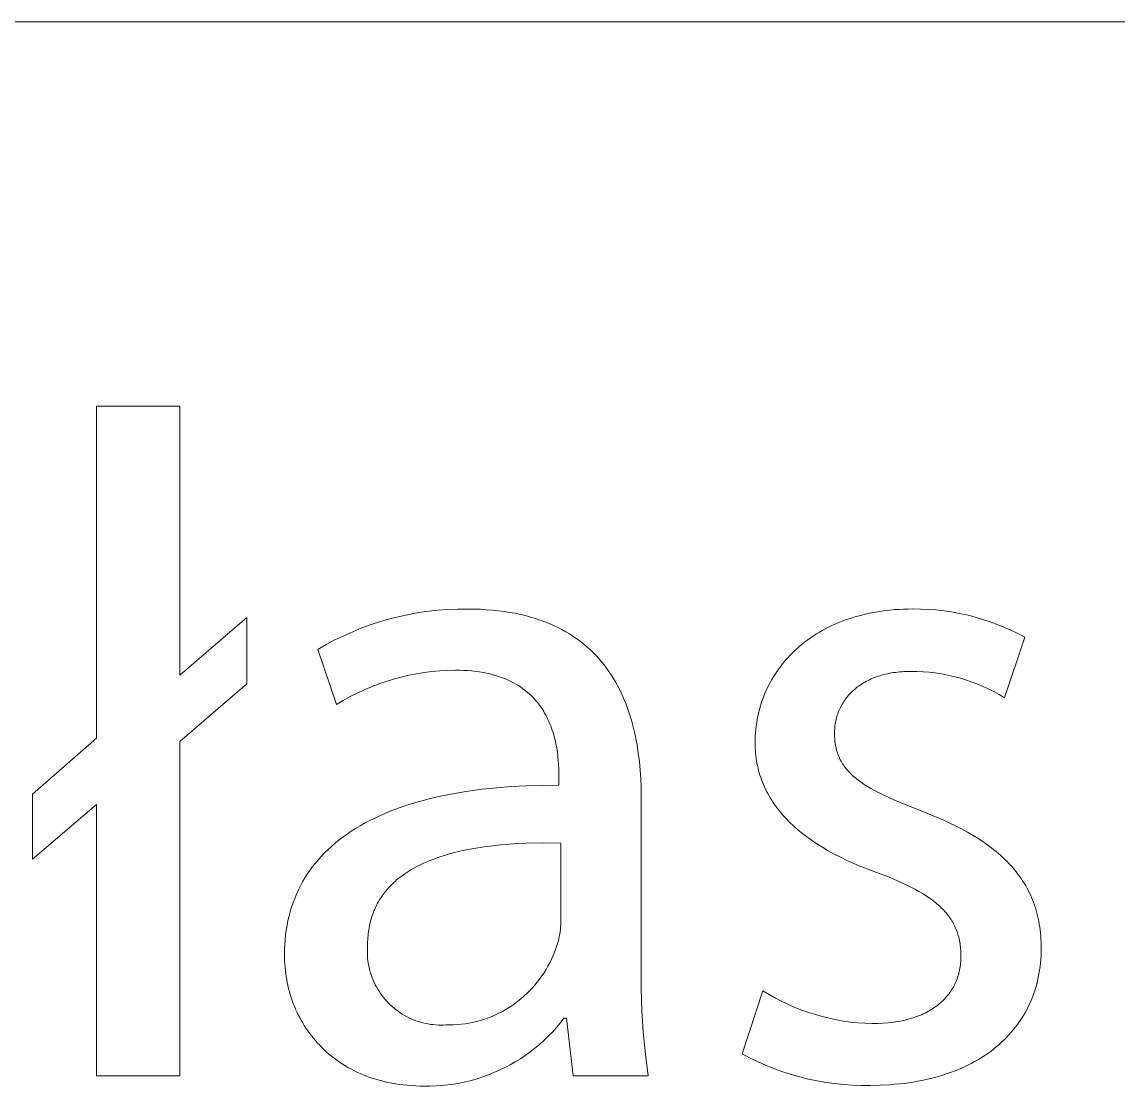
# Model space of a CAD drawing. Header units: millimetres. Extents: x 1422 to 6060, y -58 to 3182.
# Drawn here: x 5327.7 to 5381.7, y 19.3 to 71.7 of the extents above; entities that cross this region are included whole.
import ezdxf

# ---------------------------------------------------------------- set-up
doc = ezdxf.new("R2010")
doc.units = ezdxf.units.MM
doc.header["$MEASUREMENT"] = 0
doc.layers.add('Domyślny', color=7, linetype='Continuous', true_color=0x000000)

msp = doc.modelspace()

# ---------------------------------------------------------------- linework, layer by layer
at = {"layer": 'Domyślny', "color": 18, "lineweight": 15, "true_color": 0x000000}
for p, q in [((4307.174, 71.664), (6055.343, 71.664)), ((5331.415, 36.388), (5331.415, 52.742)), ((5331.415, 52.742), (5335.522, 52.742)), ((5335.522, 52.742), (5335.522, 39.492)), ((5347.279, 42.577), (5347.758, 42.646)), ((5347.758, 42.646), (5348.239, 42.698)), ((5348.239, 42.698), (5348.722, 42.733)), ((5348.722, 42.733), (5349.206, 42.752)), ((5349.206, 42.752), (5349.69, 42.754)), ((5349.69, 42.754), (5350.007, 42.75)), ((5350.007, 42.75), (5350.318, 42.74)), ((5350.318, 42.74), (5350.62, 42.723)), ((5350.62, 42.723), (5350.916, 42.7)), ((5350.916, 42.7), (5351.204, 42.67)), ((5351.204, 42.67), (5351.485, 42.634)), ((5369.876, 42.623), (5370.081, 42.654)), ((5370.081, 42.654), (5370.289, 42.681)), ((5370.289, 42.681), (5370.5, 42.705)), ((5370.5, 42.705), (5370.713, 42.724)), ((5370.713, 42.724), (5370.93, 42.739)), ((5370.93, 42.739), (5371.15, 42.75)), ((5371.15, 42.75), (5371.372, 42.756)), ((5371.372, 42.756), (5371.597, 42.758)), ((5371.597, 42.758), (5371.981, 42.755)), ((5371.981, 42.755), (5372.365, 42.738)), ((5372.365, 42.738), (5372.748, 42.708)), ((5372.748, 42.708), (5373.13, 42.665)), ((5373.13, 42.665), (5373.51, 42.61)), ((5335.522, 39.492), (5338.812, 42.334)), ((5338.812, 42.334), (5338.812, 39.075)), ((5344.935, 41.988), (5345.395, 42.138)), ((5345.395, 42.138), (5345.86, 42.272)), ((5345.86, 42.272), (5346.329, 42.39)), ((5346.329, 42.39), (5346.803, 42.492)), ((5346.803, 42.492), (5347.279, 42.577)), ((5351.485, 42.634), (5351.758, 42.592)), ((5351.758, 42.592), (5352.025, 42.543)), ((5352.025, 42.543), (5352.285, 42.489)), ((5352.285, 42.489), (5352.538, 42.429)), ((5352.538, 42.429), (5352.784, 42.362)), ((5352.784, 42.362), (5353.024, 42.291)), ((5353.024, 42.291), (5353.257, 42.214)), ((5353.257, 42.214), (5353.483, 42.131)), ((5353.483, 42.131), (5353.703, 42.043)), ((5367.825, 42.028), (5367.995, 42.1)), ((5367.995, 42.1), (5368.169, 42.169)), ((5368.169, 42.169), (5368.347, 42.234)), ((5368.347, 42.234), (5368.527, 42.295)), ((5368.527, 42.295), (5368.71, 42.353)), ((5368.71, 42.353), (5368.897, 42.407)), ((5368.897, 42.407), (5369.087, 42.458)), ((5369.087, 42.458), (5369.28, 42.505)), ((5369.28, 42.505), (5369.475, 42.548)), ((5369.475, 42.548), (5369.674, 42.587)), ((5369.674, 42.587), (5369.876, 42.623)), ((5373.51, 42.61), (5373.888, 42.542)), ((5373.888, 42.542), (5374.263, 42.461)), ((5374.263, 42.461), (5374.636, 42.367)), ((5374.636, 42.367), (5375.005, 42.261)), ((5375.005, 42.261), (5375.37, 42.142)), ((5375.37, 42.142), (5375.731, 42.011)), ((5343.59, 41.443), (5344.032, 41.64)), ((5344.032, 41.64), (5344.48, 41.822)), ((5344.48, 41.822), (5344.935, 41.988)), ((5353.703, 42.043), (5353.917, 41.95)), ((5353.917, 41.95), (5354.124, 41.851)), ((5354.124, 41.851), (5354.325, 41.748)), ((5354.325, 41.748), (5354.52, 41.64)), ((5354.52, 41.64), (5354.709, 41.527)), ((5366.869, 41.529), (5367.02, 41.62)), ((5367.02, 41.62), (5367.174, 41.708)), ((5367.174, 41.708), (5367.332, 41.793)), ((5367.332, 41.793), (5367.493, 41.875)), ((5367.493, 41.875), (5367.657, 41.953)), ((5367.657, 41.953), (5367.825, 42.028)), ((5375.731, 42.011), (5376.088, 41.868)), ((5376.088, 41.868), (5376.439, 41.713)), ((5376.439, 41.713), (5376.785, 41.547)), ((5342.727, 41.004), (5343.155, 41.231)), ((5343.155, 41.231), (5343.59, 41.443)), ((5354.709, 41.527), (5354.892, 41.41)), ((5354.892, 41.41), (5355.069, 41.288)), ((5355.069, 41.288), (5355.24, 41.161)), ((5355.24, 41.161), (5355.405, 41.031)), ((5355.405, 41.031), (5355.565, 40.896)), ((5366.035, 40.92), (5366.165, 41.028)), ((5366.165, 41.028), (5366.299, 41.134)), ((5366.299, 41.134), (5366.437, 41.237)), ((5366.437, 41.237), (5366.577, 41.337)), ((5366.577, 41.337), (5366.721, 41.434)), ((5366.721, 41.434), (5366.869, 41.529)), ((5377.126, 41.369), (5376.122, 38.388)), ((5376.785, 41.547), (5377.126, 41.369)), ((5342.308, 40.762), (5342.727, 41.004)), ((5343.235, 38.059), (5342.308, 40.762)), ((5355.565, 40.896), (5355.719, 40.757)), ((5355.719, 40.757), (5355.867, 40.614)), ((5355.867, 40.614), (5356.011, 40.467)), ((5365.549, 40.459), (5365.665, 40.578)), ((5365.665, 40.578), (5365.785, 40.695)), ((5365.785, 40.695), (5365.908, 40.809)), ((5365.908, 40.809), (5366.035, 40.92)), ((5356.011, 40.467), (5356.149, 40.316)), ((5356.149, 40.316), (5356.281, 40.162)), ((5356.281, 40.162), (5356.409, 40.004)), ((5356.409, 40.004), (5356.531, 39.843)), ((5365.023, 39.828), (5365.121, 39.959)), ((5365.121, 39.959), (5365.223, 40.088)), ((5365.223, 40.088), (5365.328, 40.214)), ((5365.328, 40.214), (5365.437, 40.338)), ((5365.437, 40.338), (5365.549, 40.459)), ((5346.417, 39.406), (5346.044, 39.306)), ((5346.792, 39.494), (5346.417, 39.406)), ((5347.17, 39.568), (5346.792, 39.494)), ((5347.551, 39.629), (5347.17, 39.568)), ((5347.933, 39.677), (5347.551, 39.629)), ((5348.317, 39.712), (5347.933, 39.677)), ((5348.702, 39.734), (5348.317, 39.712)), ((5349.087, 39.742), (5348.702, 39.734)), ((5349.299, 39.74), (5349.087, 39.742)), ((5349.506, 39.733), (5349.299, 39.74)), ((5349.706, 39.721), (5349.506, 39.733)), ((5349.901, 39.704), (5349.706, 39.721)), ((5350.089, 39.683), (5349.901, 39.704)), ((5350.273, 39.658), (5350.089, 39.683)), ((5350.451, 39.628), (5350.273, 39.658)), ((5350.623, 39.595), (5350.451, 39.628)), ((5350.79, 39.557), (5350.623, 39.595)), ((5350.952, 39.515), (5350.79, 39.557)), ((5351.109, 39.47), (5350.952, 39.515)), ((5351.261, 39.421), (5351.109, 39.47)), ((5351.408, 39.368), (5351.261, 39.421)), ((5356.531, 39.843), (5356.648, 39.678)), ((5356.648, 39.678), (5356.761, 39.511)), ((5356.761, 39.511), (5356.868, 39.34)), ((5364.669, 39.283), (5364.752, 39.422)), ((5364.752, 39.422), (5364.839, 39.56)), ((5364.839, 39.56), (5364.929, 39.695)), ((5364.929, 39.695), (5365.023, 39.828)), ((5369.809, 39.412), (5369.724, 39.38)), ((5369.895, 39.442), (5369.809, 39.412)), ((5369.983, 39.471), (5369.895, 39.442)), ((5370.073, 39.497), (5369.983, 39.471)), ((5370.165, 39.523), (5370.073, 39.497)), ((5370.258, 39.546), (5370.165, 39.523)), ((5370.353, 39.568), (5370.258, 39.546)), ((5370.449, 39.588), (5370.353, 39.568)), ((5370.547, 39.606), (5370.449, 39.588)), ((5370.647, 39.622), (5370.547, 39.606)), ((5370.748, 39.637), (5370.647, 39.622)), ((5370.852, 39.65), (5370.748, 39.637)), ((5370.956, 39.66), (5370.852, 39.65)), ((5371.063, 39.669), (5370.956, 39.66)), ((5371.171, 39.676), (5371.063, 39.669)), ((5371.28, 39.681), (5371.171, 39.676)), ((5371.392, 39.684), (5371.28, 39.681)), ((5371.504, 39.685), (5371.392, 39.684)), ((5371.808, 39.681), (5371.504, 39.685)), ((5372.111, 39.666), (5371.808, 39.681)), ((5372.414, 39.641), (5372.111, 39.666)), ((5372.715, 39.605), (5372.414, 39.641)), ((5373.015, 39.559), (5372.715, 39.605)), ((5373.314, 39.503), (5373.015, 39.559)), ((5373.61, 39.436), (5373.314, 39.503)), ((5373.904, 39.359), (5373.61, 39.436)), ((5338.812, 39.075), (5335.522, 36.234)), ((5344.951, 38.93), (5344.596, 38.78)), ((5345.311, 39.068), (5344.951, 38.93)), ((5345.676, 39.193), (5345.311, 39.068)), ((5346.044, 39.306), (5345.676, 39.193)), ((5351.549, 39.312), (5351.408, 39.368)), ((5351.686, 39.253), (5351.549, 39.312)), ((5351.819, 39.19), (5351.686, 39.253)), ((5351.946, 39.124), (5351.819, 39.19)), ((5352.069, 39.055), (5351.946, 39.124)), ((5352.188, 38.983), (5352.069, 39.055)), ((5352.302, 38.909), (5352.188, 38.983)), ((5352.412, 38.831), (5352.302, 38.909)), ((5356.868, 39.34), (5356.971, 39.166)), ((5356.971, 39.166), (5357.069, 38.989)), ((5357.069, 38.989), (5357.162, 38.81)), ((5364.444, 38.853), (5364.515, 38.998)), ((5364.515, 38.998), (5364.59, 39.142)), ((5364.59, 39.142), (5364.669, 39.283)), ((5368.842, 38.884), (5368.779, 38.833)), ((5368.905, 38.933), (5368.842, 38.884)), ((5368.971, 38.98), (5368.905, 38.933)), ((5369.039, 39.027), (5368.971, 38.98)), ((5369.108, 39.072), (5369.039, 39.027)), ((5369.179, 39.115), (5369.108, 39.072)), ((5369.252, 39.158), (5369.179, 39.115)), ((5369.326, 39.198), (5369.252, 39.158)), ((5369.402, 39.238), (5369.326, 39.198)), ((5369.48, 39.276), (5369.402, 39.238)), ((5369.56, 39.312), (5369.48, 39.276)), ((5369.641, 39.347), (5369.56, 39.312)), ((5369.724, 39.38), (5369.641, 39.347)), ((5374.194, 39.272), (5373.904, 39.359)), ((5374.482, 39.175), (5374.194, 39.272)), ((5374.766, 39.067), (5374.482, 39.175)), ((5375.046, 38.951), (5374.766, 39.067)), ((5375.322, 38.824), (5375.046, 38.951)), ((5343.903, 38.443), (5343.566, 38.257)), ((5344.247, 38.617), (5343.903, 38.443)), ((5344.596, 38.78), (5344.247, 38.617)), ((5352.517, 38.751), (5352.412, 38.831)), ((5352.618, 38.669), (5352.517, 38.751)), ((5352.715, 38.584), (5352.618, 38.669)), ((5352.809, 38.497), (5352.715, 38.584)), ((5352.898, 38.408), (5352.809, 38.497)), ((5352.983, 38.317), (5352.898, 38.408)), ((5357.162, 38.81), (5357.251, 38.628)), ((5357.251, 38.628), (5357.335, 38.444)), ((5357.335, 38.444), (5357.415, 38.257)), ((5364.198, 38.254), (5364.253, 38.407)), ((5364.253, 38.407), (5364.313, 38.557)), ((5364.313, 38.557), (5364.376, 38.706)), ((5364.376, 38.706), (5364.444, 38.853)), ((5368.3, 38.328), (5368.256, 38.266)), ((5368.346, 38.389), (5368.3, 38.328)), ((5368.394, 38.448), (5368.346, 38.389)), ((5368.443, 38.506), (5368.394, 38.448)), ((5368.495, 38.564), (5368.443, 38.506)), ((5368.548, 38.62), (5368.495, 38.564)), ((5368.603, 38.675), (5368.548, 38.62)), ((5368.66, 38.729), (5368.603, 38.675)), ((5368.719, 38.782), (5368.66, 38.729)), ((5368.779, 38.833), (5368.719, 38.782)), ((5375.594, 38.688), (5375.322, 38.824)), ((5375.86, 38.543), (5375.594, 38.688)), ((5376.122, 38.388), (5375.86, 38.543)), ((5343.566, 38.257), (5343.235, 38.059)), ((5353.065, 38.224), (5352.983, 38.317)), ((5353.143, 38.129), (5353.065, 38.224)), ((5353.217, 38.033), (5353.143, 38.129)), ((5353.288, 37.935), (5353.217, 38.033)), ((5353.356, 37.835), (5353.288, 37.935)), ((5353.42, 37.734), (5353.356, 37.835)), ((5357.415, 38.257), (5357.491, 38.067)), ((5357.491, 38.067), (5357.563, 37.876)), ((5357.563, 37.876), (5357.63, 37.683)), ((5364.015, 37.63), (5364.055, 37.788)), ((5364.055, 37.788), (5364.098, 37.945)), ((5364.098, 37.945), (5364.146, 38.101)), ((5364.146, 38.101), (5364.198, 38.254)), ((5367.997, 37.809), (5367.968, 37.74)), ((5368.029, 37.877), (5367.997, 37.809)), ((5368.062, 37.944), (5368.029, 37.877)), ((5368.097, 38.01), (5368.062, 37.944)), ((5368.134, 38.076), (5368.097, 38.01)), ((5368.173, 38.14), (5368.134, 38.076)), ((5368.213, 38.204), (5368.173, 38.14)), ((5368.256, 38.266), (5368.213, 38.204)), ((5353.48, 37.632), (5353.42, 37.734)), ((5353.538, 37.529), (5353.48, 37.632)), ((5353.592, 37.424), (5353.538, 37.529)), ((5353.644, 37.319), (5353.592, 37.424)), ((5353.692, 37.213), (5353.644, 37.319)), ((5357.63, 37.683), (5357.693, 37.487)), ((5357.693, 37.487), (5357.753, 37.29)), ((5357.753, 37.29), (5357.808, 37.091)), ((5363.921, 37.147), (5363.948, 37.309)), ((5363.948, 37.309), (5363.98, 37.47)), ((5363.98, 37.47), (5364.015, 37.63)), ((5367.83, 37.312), (5367.814, 37.238)), ((5367.848, 37.385), (5367.83, 37.312)), ((5367.868, 37.457), (5367.848, 37.385)), ((5367.89, 37.529), (5367.868, 37.457)), ((5367.914, 37.6), (5367.89, 37.529)), ((5367.94, 37.671), (5367.914, 37.6)), ((5367.968, 37.74), (5367.94, 37.671)), ((5353.738, 37.106), (5353.692, 37.213)), ((5353.781, 36.999), (5353.738, 37.106)), ((5353.821, 36.891), (5353.781, 36.999)), ((5353.858, 36.783), (5353.821, 36.891)), ((5353.893, 36.675), (5353.858, 36.783)), ((5357.808, 37.091), (5357.86, 36.89)), ((5357.86, 36.89), (5357.907, 36.688)), ((5363.864, 36.653), (5363.879, 36.819)), ((5363.879, 36.819), (5363.898, 36.983)), ((5363.898, 36.983), (5363.921, 37.147)), ((5367.753, 36.706), (5367.752, 36.628)), ((5367.756, 36.783), (5367.753, 36.706)), ((5367.761, 36.86), (5367.756, 36.783)), ((5367.767, 36.937), (5367.761, 36.86)), ((5367.776, 37.013), (5367.767, 36.937)), ((5367.787, 37.088), (5367.776, 37.013)), ((5367.799, 37.163), (5367.787, 37.088)), ((5367.814, 37.238), (5367.799, 37.163)), ((5328.264, 33.639), (5331.415, 36.388)), ((5335.522, 36.234), (5335.522, 19.772)), ((5353.925, 36.566), (5353.893, 36.675)), ((5353.956, 36.458), (5353.925, 36.566)), ((5353.983, 36.349), (5353.956, 36.458)), ((5354.009, 36.241), (5353.983, 36.349)), ((5354.032, 36.133), (5354.009, 36.241)), ((5357.907, 36.688), (5357.951, 36.485)), ((5357.951, 36.485), (5357.992, 36.28)), ((5357.992, 36.28), (5358.029, 36.074)), ((5363.845, 36.149), (5363.847, 36.318)), ((5363.847, 36.318), (5363.853, 36.486)), ((5363.853, 36.486), (5363.864, 36.653)), ((5367.752, 36.628), (5367.753, 36.541)), ((5367.753, 36.541), (5367.756, 36.455)), ((5367.756, 36.455), (5367.761, 36.371)), ((5367.761, 36.371), (5367.767, 36.289)), ((5367.767, 36.289), (5367.776, 36.208)), ((5367.776, 36.208), (5367.787, 36.128)), ((5354.073, 35.919), (5354.032, 36.133)), ((5354.106, 35.707), (5354.073, 35.919)), ((5354.133, 35.498), (5354.106, 35.707)), ((5358.029, 36.074), (5358.093, 35.658)), ((5358.093, 35.658), (5358.144, 35.24)), ((5363.846, 36.023), (5363.845, 36.149)), ((5363.85, 35.898), (5363.846, 36.023)), ((5363.857, 35.774), (5363.85, 35.898)), ((5363.867, 35.65), (5363.857, 35.774)), ((5363.88, 35.528), (5363.867, 35.65)), ((5367.787, 36.128), (5367.8, 36.05)), ((5367.8, 36.05), (5367.815, 35.973)), ((5367.815, 35.973), (5367.831, 35.897)), ((5367.831, 35.897), (5367.85, 35.822)), ((5367.85, 35.822), (5367.871, 35.749)), ((5367.871, 35.749), (5367.894, 35.677)), ((5367.894, 35.677), (5367.918, 35.606)), ((5354.153, 35.294), (5354.133, 35.498)), ((5354.167, 35.095), (5354.153, 35.294)), ((5354.177, 34.902), (5354.167, 35.095)), ((5358.144, 35.24), (5358.182, 34.819)), ((5363.895, 35.406), (5363.88, 35.528)), ((5363.914, 35.284), (5363.895, 35.406)), ((5363.935, 35.164), (5363.914, 35.284)), ((5363.959, 35.044), (5363.935, 35.164)), ((5367.918, 35.606), (5367.945, 35.536)), ((5367.945, 35.536), (5367.974, 35.467)), ((5367.974, 35.467), (5368.005, 35.4)), ((5368.005, 35.4), (5368.038, 35.333)), ((5368.038, 35.333), (5368.073, 35.267)), ((5368.073, 35.267), (5368.11, 35.203)), ((5368.11, 35.203), (5368.149, 35.139)), ((5368.149, 35.139), (5368.191, 35.076)), ((5354.182, 34.716), (5354.177, 34.902)), ((5354.184, 34.538), (5354.182, 34.716)), ((5358.182, 34.819), (5358.209, 34.396)), ((5363.986, 34.924), (5363.959, 35.044)), ((5364.015, 34.806), (5363.986, 34.924)), ((5364.048, 34.688), (5364.015, 34.806)), ((5364.083, 34.571), (5364.048, 34.688)), ((5364.122, 34.455), (5364.083, 34.571)), ((5368.191, 35.076), (5368.234, 35.014)), ((5368.234, 35.014), (5368.279, 34.953)), ((5368.279, 34.953), (5368.327, 34.893)), ((5368.327, 34.893), (5368.376, 34.833)), ((5368.376, 34.833), (5368.428, 34.774)), ((5368.428, 34.774), (5368.482, 34.716)), ((5368.482, 34.716), (5368.538, 34.659)), ((5368.538, 34.659), (5368.596, 34.603)), ((5368.596, 34.603), (5368.656, 34.547)), ((5368.656, 34.547), (5368.718, 34.491)), ((5351.111, 33.951), (5351.845, 34.009)), ((5351.845, 34.009), (5352.602, 34.048)), ((5352.602, 34.048), (5353.381, 34.07)), ((5353.381, 34.07), (5354.184, 34.075)), ((5354.184, 34.075), (5354.184, 34.538)), ((5358.209, 34.396), (5358.225, 33.973)), ((5364.163, 34.34), (5364.122, 34.455)), ((5364.207, 34.225), (5364.163, 34.34)), ((5364.254, 34.112), (5364.207, 34.225)), ((5364.303, 33.999), (5364.254, 34.112)), ((5368.718, 34.491), (5368.783, 34.437)), ((5368.783, 34.437), (5368.849, 34.382)), ((5368.849, 34.382), (5368.918, 34.329)), ((5368.918, 34.329), (5368.989, 34.276)), ((5368.989, 34.276), (5369.062, 34.223)), ((5369.062, 34.223), (5369.215, 34.119)), ((5369.215, 34.119), (5369.376, 34.016)), ((5369.376, 34.016), (5369.546, 33.915)), ((5328.264, 30.443), (5328.264, 33.639)), ((5347.795, 33.409), (5348.411, 33.551)), ((5348.411, 33.551), (5349.05, 33.677)), ((5349.05, 33.677), (5349.714, 33.786)), ((5349.714, 33.786), (5350.401, 33.877)), ((5350.401, 33.877), (5351.111, 33.951)), ((5358.225, 33.973), (5358.23, 33.55)), ((5358.23, 33.55), (5358.23, 25.149)), ((5364.356, 33.887), (5364.303, 33.999)), ((5364.411, 33.775), (5364.356, 33.887)), ((5364.47, 33.665), (5364.411, 33.775)), ((5364.531, 33.555), (5364.47, 33.665)), ((5364.595, 33.446), (5364.531, 33.555)), ((5369.546, 33.915), (5369.725, 33.814)), ((5369.725, 33.814), (5369.913, 33.715)), ((5369.913, 33.715), (5370.11, 33.615)), ((5370.11, 33.615), (5370.531, 33.418)), ((5331.415, 33.13), (5328.264, 30.443)), ((5331.415, 19.772), (5331.415, 33.13)), ((5346.094, 32.881), (5346.362, 32.979)), ((5346.362, 32.979), (5346.637, 33.073)), ((5346.637, 33.073), (5346.917, 33.164)), ((5346.917, 33.164), (5347.204, 33.249)), ((5347.204, 33.249), (5347.497, 33.331)), ((5347.497, 33.331), (5347.795, 33.409)), ((5364.662, 33.338), (5364.595, 33.446)), ((5364.732, 33.231), (5364.662, 33.338)), ((5364.805, 33.125), (5364.732, 33.231)), ((5364.881, 33.02), (5364.805, 33.125)), ((5364.96, 32.915), (5364.881, 33.02)), ((5370.531, 33.418), (5370.988, 33.22)), ((5370.988, 33.22), (5372.014, 32.813)), ((5344.846, 32.328), (5345.083, 32.447)), ((5345.083, 32.447), (5345.327, 32.561)), ((5345.327, 32.561), (5345.576, 32.672)), ((5345.576, 32.672), (5345.832, 32.779)), ((5345.832, 32.779), (5346.094, 32.881)), ((5365.041, 32.812), (5364.96, 32.915)), ((5365.126, 32.709), (5365.041, 32.812)), ((5365.214, 32.607), (5365.126, 32.709)), ((5365.304, 32.506), (5365.214, 32.607)), ((5365.397, 32.406), (5365.304, 32.506)), ((5365.494, 32.307), (5365.397, 32.406)), ((5372.014, 32.813), (5372.375, 32.673)), ((5372.375, 32.673), (5372.724, 32.53)), ((5372.724, 32.53), (5373.063, 32.383)), ((5373.063, 32.383), (5373.39, 32.234)), ((5343.961, 31.813), (5344.173, 31.948)), ((5344.173, 31.948), (5344.391, 32.078)), ((5344.391, 32.078), (5344.615, 32.205)), ((5344.615, 32.205), (5344.846, 32.328)), ((5365.593, 32.209), (5365.494, 32.307)), ((5365.695, 32.112), (5365.593, 32.209)), ((5365.801, 32.016), (5365.695, 32.112)), ((5365.909, 31.92), (5365.801, 32.016)), ((5366.02, 31.826), (5365.909, 31.92)), ((5373.39, 32.234), (5373.706, 32.081)), ((5373.706, 32.081), (5374.011, 31.924)), ((5374.011, 31.924), (5374.304, 31.764)), ((5343.178, 31.234), (5343.364, 31.384)), ((5343.364, 31.384), (5343.556, 31.531)), ((5343.556, 31.531), (5343.756, 31.674)), ((5343.756, 31.674), (5343.961, 31.813)), ((5366.134, 31.733), (5366.02, 31.826)), ((5366.371, 31.549), (5366.134, 31.733)), ((5366.62, 31.369), (5366.371, 31.549)), ((5366.881, 31.193), (5366.62, 31.369)), ((5374.304, 31.764), (5374.586, 31.6)), ((5374.586, 31.6), (5374.857, 31.432)), ((5374.857, 31.432), (5375.117, 31.259)), ((5342.658, 30.758), (5342.825, 30.92)), ((5342.825, 30.92), (5342.998, 31.079)), ((5342.998, 31.079), (5343.178, 31.234)), ((5349.305, 30.825), (5348.924, 30.73)), ((5349.695, 30.908), (5349.305, 30.825)), ((5350.092, 30.98), (5349.695, 30.908)), ((5350.497, 31.043), (5350.092, 30.98)), ((5350.907, 31.096), (5350.497, 31.043)), ((5351.322, 31.14), (5350.907, 31.096)), ((5351.741, 31.175), (5351.322, 31.14)), ((5352.163, 31.202), (5351.741, 31.175)), ((5352.586, 31.222), (5352.163, 31.202)), ((5353.434, 31.24), (5352.586, 31.222)), ((5354.276, 31.233), (5353.434, 31.24)), ((5354.276, 27.342), (5354.276, 31.233)), ((5367.154, 31.022), (5366.881, 31.193)), ((5367.439, 30.854), (5367.154, 31.022)), ((5367.737, 30.691), (5367.439, 30.854)), ((5375.117, 31.259), (5375.365, 31.082)), ((5375.365, 31.082), (5375.485, 30.992)), ((5375.485, 30.992), (5375.602, 30.901)), ((5375.602, 30.901), (5375.717, 30.809)), ((5375.717, 30.809), (5375.828, 30.715)), ((5342.057, 30.069), (5342.197, 30.247)), ((5342.197, 30.247), (5342.344, 30.421)), ((5342.344, 30.421), (5342.498, 30.592)), ((5342.498, 30.592), (5342.658, 30.758)), ((5347.512, 30.233), (5347.35, 30.156)), ((5347.677, 30.306), (5347.512, 30.233)), ((5347.846, 30.376), (5347.677, 30.306)), ((5348.019, 30.443), (5347.846, 30.376)), ((5348.194, 30.507), (5348.019, 30.443)), ((5348.372, 30.567), (5348.194, 30.507)), ((5348.554, 30.624), (5348.372, 30.567)), ((5348.738, 30.679), (5348.554, 30.624)), ((5348.924, 30.73), (5348.738, 30.679)), ((5368.046, 30.531), (5367.737, 30.691)), ((5368.367, 30.377), (5368.046, 30.531)), ((5368.701, 30.226), (5368.367, 30.377)), ((5369.047, 30.08), (5368.701, 30.226)), ((5375.828, 30.715), (5375.937, 30.62)), ((5375.937, 30.62), (5376.042, 30.524)), ((5376.042, 30.524), (5376.145, 30.426)), ((5376.145, 30.426), (5376.245, 30.328)), ((5376.245, 30.328), (5376.342, 30.227)), ((5376.342, 30.227), (5376.436, 30.126)), ((5341.676, 29.512), (5341.796, 29.702)), ((5341.796, 29.702), (5341.923, 29.887)), ((5341.923, 29.887), (5342.057, 30.069)), ((5346.597, 29.72), (5346.458, 29.621)), ((5346.739, 29.814), (5346.597, 29.72)), ((5346.886, 29.905), (5346.739, 29.814)), ((5347.037, 29.992), (5346.886, 29.905)), ((5347.191, 30.076), (5347.037, 29.992)), ((5347.35, 30.156), (5347.191, 30.076)), ((5369.405, 29.939), (5369.047, 30.08)), ((5369.775, 29.802), (5369.405, 29.939)), ((5370.321, 29.593), (5369.775, 29.802)), ((5376.436, 30.126), (5376.528, 30.023)), ((5376.528, 30.023), (5376.616, 29.919)), ((5376.616, 29.919), (5376.702, 29.814)), ((5376.702, 29.814), (5376.785, 29.707)), ((5376.785, 29.707), (5376.865, 29.598)), ((5341.455, 29.122), (5341.562, 29.319)), ((5341.562, 29.319), (5341.676, 29.512)), ((5345.951, 29.189), (5345.893, 29.131)), ((5346.01, 29.247), (5345.951, 29.189)), ((5346.071, 29.303), (5346.01, 29.247)), ((5346.133, 29.359), (5346.071, 29.303)), ((5346.195, 29.413), (5346.133, 29.359)), ((5346.259, 29.467), (5346.195, 29.413)), ((5346.325, 29.519), (5346.259, 29.467)), ((5346.458, 29.621), (5346.325, 29.519)), ((5370.824, 29.385), (5370.321, 29.593)), ((5371.06, 29.279), (5370.824, 29.385)), ((5371.286, 29.174), (5371.06, 29.279)), ((5371.502, 29.067), (5371.286, 29.174)), ((5376.865, 29.598), (5376.942, 29.488)), ((5376.942, 29.488), (5377.016, 29.377)), ((5377.016, 29.377), (5377.087, 29.264)), ((5377.087, 29.264), (5377.156, 29.15)), ((5377.156, 29.15), (5377.221, 29.034)), ((5341.174, 28.508), (5341.261, 28.716)), ((5341.261, 28.716), (5341.355, 28.921)), ((5341.355, 28.921), (5341.455, 29.122)), ((5345.476, 28.625), (5345.429, 28.557)), ((5345.523, 28.692), (5345.476, 28.625)), ((5345.572, 28.758), (5345.523, 28.692)), ((5345.622, 28.823), (5345.572, 28.758)), ((5345.674, 28.886), (5345.622, 28.823)), ((5345.727, 28.949), (5345.674, 28.886)), ((5345.781, 29.011), (5345.727, 28.949)), ((5345.836, 29.071), (5345.781, 29.011)), ((5345.893, 29.131), (5345.836, 29.071)), ((5371.708, 28.96), (5371.502, 29.067)), ((5371.904, 28.851), (5371.708, 28.96)), ((5372.09, 28.741), (5371.904, 28.851)), ((5372.267, 28.63), (5372.09, 28.741)), ((5372.434, 28.517), (5372.267, 28.63)), ((5377.221, 29.034), (5377.284, 28.917)), ((5377.284, 28.917), (5377.344, 28.797)), ((5377.344, 28.797), (5377.401, 28.677)), ((5377.401, 28.677), (5377.455, 28.554)), ((5340.955, 27.861), (5341.021, 28.08)), ((5341.021, 28.08), (5341.094, 28.296)), ((5341.094, 28.296), (5341.174, 28.508)), ((5345.182, 28.126), (5345.146, 28.051)), ((5345.22, 28.201), (5345.182, 28.126)), ((5345.259, 28.275), (5345.22, 28.201)), ((5345.299, 28.347), (5345.259, 28.275)), ((5345.341, 28.418), (5345.299, 28.347)), ((5345.385, 28.488), (5345.341, 28.418)), ((5345.429, 28.557), (5345.385, 28.488)), ((5372.514, 28.46), (5372.434, 28.517)), ((5372.592, 28.402), (5372.514, 28.46)), ((5372.667, 28.344), (5372.592, 28.402)), ((5372.74, 28.285), (5372.667, 28.344)), ((5372.811, 28.226), (5372.74, 28.285)), ((5372.88, 28.166), (5372.811, 28.226)), ((5372.946, 28.106), (5372.88, 28.166)), ((5373.01, 28.045), (5372.946, 28.106)), ((5377.455, 28.554), (5377.506, 28.43)), ((5377.506, 28.43), (5377.554, 28.305)), ((5377.554, 28.305), (5377.599, 28.177)), ((5377.599, 28.177), (5377.642, 28.048)), ((5340.843, 27.41), (5340.896, 27.637)), ((5340.896, 27.637), (5340.955, 27.861)), ((5344.962, 27.572), (5344.937, 27.488)), ((5344.989, 27.655), (5344.962, 27.572)), ((5345.017, 27.736), (5344.989, 27.655)), ((5345.047, 27.817), (5345.017, 27.736)), ((5345.079, 27.896), (5345.047, 27.817)), ((5345.112, 27.974), (5345.079, 27.896)), ((5345.146, 28.051), (5345.112, 27.974)), ((5373.072, 27.984), (5373.01, 28.045)), ((5373.132, 27.922), (5373.072, 27.984)), ((5373.189, 27.859), (5373.132, 27.922)), ((5373.244, 27.795), (5373.189, 27.859)), ((5373.298, 27.731), (5373.244, 27.795)), ((5373.349, 27.666), (5373.298, 27.731)), ((5373.398, 27.601), (5373.349, 27.666)), ((5373.444, 27.534), (5373.398, 27.601)), ((5373.489, 27.467), (5373.444, 27.534)), ((5377.642, 28.048), (5377.681, 27.918)), ((5377.681, 27.918), (5377.718, 27.785)), ((5377.718, 27.785), (5377.751, 27.651)), ((5377.751, 27.651), (5377.782, 27.514)), ((5340.759, 26.946), (5340.798, 27.18)), ((5340.798, 27.18), (5340.843, 27.41)), ((5344.836, 27.05), (5344.821, 26.959)), ((5344.853, 27.14), (5344.836, 27.05)), ((5344.872, 27.229), (5344.853, 27.14)), ((5344.892, 27.316), (5344.872, 27.229)), ((5344.914, 27.403), (5344.892, 27.316)), ((5344.937, 27.488), (5344.914, 27.403)), ((5354.254, 26.981), (5354.265, 27.101)), ((5354.265, 27.101), (5354.273, 27.221)), ((5354.273, 27.221), (5354.276, 27.342)), ((5373.532, 27.399), (5373.489, 27.467)), ((5373.572, 27.331), (5373.532, 27.399)), ((5373.611, 27.261), (5373.572, 27.331)), ((5373.647, 27.191), (5373.611, 27.261)), ((5373.682, 27.12), (5373.647, 27.191)), ((5373.714, 27.047), (5373.682, 27.12)), ((5373.745, 26.974), (5373.714, 27.047)), ((5377.782, 27.514), (5377.81, 27.377)), ((5377.81, 27.377), (5377.835, 27.237)), ((5377.835, 27.237), (5377.857, 27.095)), ((5377.857, 27.095), (5377.876, 26.951)), ((5340.685, 26.221), (5340.703, 26.466)), ((5340.703, 26.466), (5340.727, 26.708)), ((5340.727, 26.708), (5340.759, 26.946)), ((5344.772, 26.484), (5344.767, 26.385)), ((5344.778, 26.581), (5344.772, 26.484)), ((5344.786, 26.678), (5344.778, 26.581)), ((5344.796, 26.773), (5344.786, 26.678)), ((5344.808, 26.866), (5344.796, 26.773)), ((5344.821, 26.959), (5344.808, 26.866)), ((5354.142, 26.388), (5354.172, 26.505)), ((5354.172, 26.505), (5354.198, 26.623)), ((5354.198, 26.623), (5354.221, 26.742)), ((5354.221, 26.742), (5354.239, 26.861)), ((5354.239, 26.861), (5354.254, 26.981)), ((5373.773, 26.9), (5373.745, 26.974)), ((5373.8, 26.825), (5373.773, 26.9)), ((5373.824, 26.749), (5373.8, 26.825)), ((5373.847, 26.672), (5373.824, 26.749)), ((5373.868, 26.594), (5373.847, 26.672)), ((5373.887, 26.515), (5373.868, 26.594)), ((5373.904, 26.435), (5373.887, 26.515)), ((5377.876, 26.951), (5377.892, 26.806)), ((5377.892, 26.806), (5377.905, 26.659)), ((5377.905, 26.659), (5377.915, 26.509)), ((5377.915, 26.509), (5377.923, 26.358)), ((5340.671, 25.72), (5340.675, 25.973)), ((5340.675, 25.973), (5340.685, 26.221)), ((5344.755, 26.059), (5344.752, 25.935)), ((5344.752, 25.935), (5344.752, 25.811)), ((5344.763, 26.183), (5344.755, 26.059)), ((5344.764, 26.285), (5344.763, 26.183)), ((5344.767, 26.385), (5344.764, 26.285)), ((5353.964, 25.865), (5354.029, 26.045)), ((5354.029, 26.045), (5354.07, 26.158)), ((5354.07, 26.158), (5354.108, 26.273)), ((5354.108, 26.273), (5354.142, 26.388)), ((5373.919, 26.354), (5373.904, 26.435)), ((5373.932, 26.272), (5373.919, 26.354)), ((5373.944, 26.188), (5373.932, 26.272)), ((5373.953, 26.104), (5373.944, 26.188)), ((5373.961, 26.018), (5373.953, 26.104)), ((5373.967, 25.931), (5373.961, 26.018)), ((5373.972, 25.843), (5373.967, 25.931)), ((5377.923, 26.358), (5377.927, 26.204)), ((5377.929, 26.049), (5377.926, 25.865)), ((5377.927, 26.204), (5377.929, 26.049)), ((5340.673, 25.568), (5340.671, 25.72)), ((5340.678, 25.415), (5340.673, 25.568)), ((5340.686, 25.263), (5340.678, 25.415)), ((5344.752, 25.811), (5344.757, 25.686)), ((5344.757, 25.686), (5344.766, 25.562)), ((5344.766, 25.562), (5344.78, 25.439)), ((5344.78, 25.439), (5344.797, 25.316)), ((5353.733, 25.341), (5353.816, 25.513)), ((5353.816, 25.513), (5353.893, 25.688)), ((5353.893, 25.688), (5353.964, 25.865)), ((5373.959, 25.32), (5373.966, 25.405)), ((5373.966, 25.405), (5373.971, 25.491)), ((5373.971, 25.491), (5373.974, 25.576)), ((5373.974, 25.754), (5373.972, 25.843)), ((5373.975, 25.663), (5373.974, 25.754)), ((5373.974, 25.576), (5373.975, 25.663)), ((5377.908, 25.501), (5377.893, 25.322)), ((5377.92, 25.682), (5377.908, 25.501)), ((5377.926, 25.865), (5377.92, 25.682)), ((5340.698, 25.111), (5340.686, 25.263)), ((5340.714, 24.959), (5340.698, 25.111)), ((5340.732, 24.808), (5340.714, 24.959)), ((5344.797, 25.316), (5344.819, 25.193)), ((5344.819, 25.193), (5344.845, 25.072)), ((5344.845, 25.072), (5344.875, 24.951)), ((5344.875, 24.951), (5344.909, 24.831)), ((5344.909, 24.831), (5344.948, 24.713)), ((5353.344, 24.685), (5353.45, 24.844)), ((5353.45, 24.844), (5353.55, 25.006)), ((5353.55, 25.006), (5353.644, 25.172)), ((5353.644, 25.172), (5353.733, 25.341)), ((5358.23, 25.149), (5358.231, 24.071)), ((5373.851, 24.747), (5373.873, 24.827)), ((5373.873, 24.827), (5373.892, 24.907)), ((5373.892, 24.907), (5373.91, 24.988)), ((5373.91, 24.988), (5373.925, 25.07)), ((5373.925, 25.07), (5373.938, 25.153)), ((5373.938, 25.153), (5373.95, 25.236)), ((5373.95, 25.236), (5373.959, 25.32)), ((5377.848, 24.969), (5377.819, 24.796)), ((5377.872, 25.145), (5377.848, 24.969)), ((5377.893, 25.322), (5377.872, 25.145)), ((5340.755, 24.657), (5340.732, 24.808)), ((5340.78, 24.507), (5340.755, 24.657)), ((5340.809, 24.358), (5340.78, 24.507)), ((5340.841, 24.209), (5340.809, 24.358)), ((5344.948, 24.713), (5344.99, 24.596)), ((5344.99, 24.596), (5345.037, 24.481)), ((5345.037, 24.481), (5345.087, 24.367)), ((5345.087, 24.367), (5345.141, 24.255)), ((5352.995, 24.231), (5353.117, 24.378)), ((5353.117, 24.378), (5353.233, 24.529)), ((5353.233, 24.529), (5353.344, 24.685)), ((5373.641, 24.215), (5373.677, 24.288)), ((5373.677, 24.288), (5373.712, 24.362)), ((5373.712, 24.362), (5373.744, 24.438)), ((5373.744, 24.438), (5373.774, 24.514)), ((5373.774, 24.514), (5373.802, 24.591)), ((5373.802, 24.591), (5373.827, 24.669)), ((5373.827, 24.669), (5373.851, 24.747)), ((5377.706, 24.287), (5377.659, 24.122)), ((5377.748, 24.455), (5377.706, 24.287)), ((5377.786, 24.624), (5377.748, 24.455)), ((5377.819, 24.796), (5377.786, 24.624)), ((5340.877, 24.061), (5340.841, 24.209)), ((5340.916, 23.915), (5340.877, 24.061)), ((5340.959, 23.769), (5340.916, 23.915)), ((5341.005, 23.624), (5340.959, 23.769)), ((5345.141, 24.255), (5345.199, 24.145)), ((5345.199, 24.145), (5345.261, 24.037)), ((5345.261, 24.037), (5345.326, 23.931)), ((5345.326, 23.931), (5345.395, 23.828)), ((5345.395, 23.828), (5345.468, 23.727)), ((5352.461, 23.685), (5352.602, 23.815)), ((5352.602, 23.815), (5352.737, 23.949)), ((5352.737, 23.949), (5352.869, 24.088)), ((5352.869, 24.088), (5352.995, 24.231)), ((5358.231, 24.071), (5358.267, 22.993)), ((5363.212, 20.845), (5364.231, 23.949)), ((5364.231, 23.949), (5364.535, 23.766)), ((5364.535, 23.766), (5364.844, 23.593)), ((5373.327, 23.733), (5373.378, 23.798)), ((5373.378, 23.798), (5373.427, 23.865)), ((5373.427, 23.865), (5373.474, 23.933)), ((5373.474, 23.933), (5373.519, 24.002)), ((5373.519, 24.002), (5373.562, 24.072)), ((5373.562, 24.072), (5373.603, 24.143)), ((5373.603, 24.143), (5373.641, 24.215)), ((5377.553, 23.797), (5377.494, 23.638)), ((5377.608, 23.958), (5377.553, 23.797)), ((5377.659, 24.122), (5377.608, 23.958)), ((5341.054, 23.48), (5341.005, 23.624)), ((5341.106, 23.337), (5341.054, 23.48)), ((5341.162, 23.195), (5341.106, 23.337)), ((5345.468, 23.727), (5345.544, 23.628)), ((5345.544, 23.628), (5345.623, 23.533)), ((5345.623, 23.533), (5345.706, 23.44)), ((5345.706, 23.44), (5345.791, 23.349)), ((5345.791, 23.349), (5345.88, 23.262)), ((5345.88, 23.262), (5345.972, 23.178)), ((5351.697, 23.115), (5351.858, 23.218)), ((5351.858, 23.218), (5352.014, 23.327)), ((5352.014, 23.327), (5352.167, 23.441)), ((5352.167, 23.441), (5352.316, 23.561)), ((5352.316, 23.561), (5352.461, 23.685)), ((5364.844, 23.593), (5365.16, 23.43)), ((5365.16, 23.43), (5365.48, 23.278)), ((5365.48, 23.278), (5365.806, 23.137)), ((5372.768, 23.199), (5372.839, 23.253)), ((5372.839, 23.253), (5372.908, 23.308)), ((5372.908, 23.308), (5372.974, 23.365)), ((5372.974, 23.365), (5373.038, 23.423)), ((5373.038, 23.423), (5373.1, 23.482)), ((5373.1, 23.482), (5373.16, 23.543)), ((5373.16, 23.543), (5373.218, 23.605)), ((5373.218, 23.605), (5373.274, 23.668)), ((5373.274, 23.668), (5373.327, 23.733)), ((5377.363, 23.327), (5377.291, 23.175)), ((5377.431, 23.481), (5377.363, 23.327)), ((5377.494, 23.638), (5377.431, 23.481)), ((5341.222, 23.055), (5341.162, 23.195)), ((5341.284, 22.917), (5341.222, 23.055)), ((5341.35, 22.779), (5341.284, 22.917)), ((5341.42, 22.643), (5341.35, 22.779)), ((5345.972, 23.178), (5346.066, 23.097)), ((5346.066, 23.097), (5346.164, 23.02)), ((5346.164, 23.02), (5346.264, 22.946)), ((5346.264, 22.946), (5346.366, 22.875)), ((5346.366, 22.875), (5346.471, 22.808)), ((5346.471, 22.808), (5346.577, 22.745)), ((5346.577, 22.745), (5346.687, 22.685)), ((5346.687, 22.685), (5346.798, 22.629)), ((5350.669, 22.614), (5350.847, 22.682)), ((5350.847, 22.682), (5351.023, 22.757)), ((5351.023, 22.757), (5351.196, 22.838)), ((5351.196, 22.838), (5351.366, 22.924)), ((5351.366, 22.924), (5351.533, 23.017)), ((5351.533, 23.017), (5351.697, 23.115)), ((5358.267, 22.993), (5358.339, 21.917)), ((5365.806, 23.137), (5366.136, 23.008)), ((5366.136, 23.008), (5366.471, 22.889)), ((5366.471, 22.889), (5366.809, 22.782)), ((5366.809, 22.782), (5367.151, 22.686)), ((5367.151, 22.686), (5367.495, 22.601)), ((5371.747, 22.667), (5371.844, 22.702)), ((5371.844, 22.702), (5371.939, 22.74)), ((5371.939, 22.74), (5372.032, 22.779)), ((5372.032, 22.779), (5372.123, 22.819)), ((5372.123, 22.819), (5372.211, 22.861)), ((5372.211, 22.861), (5372.298, 22.905)), ((5372.298, 22.905), (5372.382, 22.95)), ((5372.382, 22.95), (5372.463, 22.997)), ((5372.463, 22.997), (5372.543, 23.045)), ((5372.543, 23.045), (5372.62, 23.095)), ((5372.62, 23.095), (5372.695, 23.146)), ((5372.695, 23.146), (5372.768, 23.199)), ((5377.05, 22.732), (5376.961, 22.589)), ((5377.134, 22.877), (5377.05, 22.732)), ((5377.215, 23.025), (5377.134, 22.877)), ((5377.291, 23.175), (5377.215, 23.025)), ((5341.493, 22.509), (5341.42, 22.643)), ((5341.569, 22.377), (5341.493, 22.509)), ((5341.648, 22.246), (5341.569, 22.377)), ((5341.731, 22.117), (5341.648, 22.246)), ((5346.798, 22.629), (5346.911, 22.577)), ((5346.911, 22.577), (5347.025, 22.528)), ((5347.025, 22.528), (5347.141, 22.484)), ((5347.141, 22.484), (5347.259, 22.444)), ((5347.259, 22.444), (5347.378, 22.408)), ((5347.378, 22.408), (5347.498, 22.376)), ((5347.498, 22.376), (5347.619, 22.348)), ((5347.619, 22.348), (5347.741, 22.324)), ((5347.741, 22.324), (5347.864, 22.304)), ((5347.864, 22.304), (5347.988, 22.289)), ((5347.988, 22.289), (5348.112, 22.278)), ((5348.112, 22.278), (5348.236, 22.271)), ((5348.236, 22.271), (5348.36, 22.269)), ((5348.36, 22.269), (5348.485, 22.27)), ((5348.485, 22.27), (5348.609, 22.276)), ((5348.609, 22.276), (5348.8, 22.275)), ((5348.8, 22.275), (5348.991, 22.28)), ((5348.991, 22.28), (5349.181, 22.291)), ((5349.181, 22.291), (5349.371, 22.309)), ((5349.371, 22.309), (5349.561, 22.333)), ((5349.561, 22.333), (5349.749, 22.364)), ((5349.749, 22.364), (5349.936, 22.401)), ((5349.936, 22.401), (5350.122, 22.445)), ((5350.122, 22.445), (5350.306, 22.495)), ((5350.306, 22.495), (5350.489, 22.551)), ((5350.489, 22.551), (5350.669, 22.614)), ((5354.059, 22.145), (5353.861, 21.927)), ((5354.249, 22.37), (5354.059, 22.145)), ((5354.431, 22.601), (5354.249, 22.37)), ((5354.554, 22.601), (5354.431, 22.601)), ((5354.879, 19.775), (5354.554, 22.601)), ((5367.495, 22.601), (5367.843, 22.529)), ((5367.843, 22.529), (5368.192, 22.468)), ((5368.192, 22.468), (5368.544, 22.419)), ((5368.544, 22.419), (5368.896, 22.382)), ((5368.896, 22.382), (5369.25, 22.356)), ((5369.25, 22.356), (5369.605, 22.343)), ((5369.605, 22.343), (5369.88, 22.347)), ((5369.88, 22.347), (5370.145, 22.36)), ((5370.145, 22.36), (5370.401, 22.381)), ((5370.401, 22.381), (5370.526, 22.394)), ((5370.526, 22.394), (5370.648, 22.41)), ((5370.648, 22.41), (5370.769, 22.427)), ((5370.769, 22.427), (5370.886, 22.446)), ((5370.886, 22.446), (5371.002, 22.467)), ((5371.002, 22.467), (5371.115, 22.49)), ((5371.115, 22.49), (5371.226, 22.515)), ((5371.226, 22.515), (5371.335, 22.542)), ((5371.335, 22.542), (5371.441, 22.571)), ((5371.441, 22.571), (5371.545, 22.601)), ((5371.545, 22.601), (5371.647, 22.633)), ((5371.647, 22.633), (5371.747, 22.667)), ((5376.67, 22.177), (5376.565, 22.044)), ((5376.771, 22.312), (5376.67, 22.177)), ((5376.868, 22.449), (5376.771, 22.312)), ((5376.961, 22.589), (5376.868, 22.449)), ((5341.817, 21.99), (5341.731, 22.117)), ((5341.907, 21.865), (5341.817, 21.99)), ((5342, 21.741), (5341.907, 21.865)), ((5342.096, 21.62), (5342, 21.741)), ((5342.195, 21.502), (5342.096, 21.62)), ((5353.656, 21.716), (5353.444, 21.512)), ((5353.861, 21.927), (5353.656, 21.716)), ((5358.339, 21.917), (5358.444, 20.844)), ((5376.226, 21.662), (5376.105, 21.541)), ((5376.343, 21.787), (5376.226, 21.662)), ((5376.456, 21.914), (5376.343, 21.787)), ((5376.565, 22.044), (5376.456, 21.914)), ((5342.298, 21.385), (5342.195, 21.502)), ((5342.405, 21.271), (5342.298, 21.385)), ((5342.514, 21.159), (5342.405, 21.271)), ((5342.627, 21.049), (5342.514, 21.159)), ((5342.743, 20.942), (5342.627, 21.049)), ((5352.999, 21.128), (5352.767, 20.947)), ((5353.225, 21.316), (5352.999, 21.128)), ((5353.444, 21.512), (5353.225, 21.316)), ((5375.582, 21.082), (5375.441, 20.975)), ((5375.718, 21.192), (5375.582, 21.082)), ((5375.851, 21.306), (5375.718, 21.192)), ((5375.98, 21.422), (5375.851, 21.306)), ((5376.105, 21.541), (5375.98, 21.422)), ((5342.863, 20.838), (5342.743, 20.942)), ((5342.985, 20.737), (5342.863, 20.838)), ((5343.111, 20.638), (5342.985, 20.737)), ((5343.241, 20.542), (5343.111, 20.638)), ((5343.374, 20.448), (5343.241, 20.542)), ((5352.284, 20.611), (5352.034, 20.456)), ((5352.528, 20.775), (5352.284, 20.611)), ((5352.767, 20.947), (5352.528, 20.775)), ((5358.444, 20.844), (5358.585, 19.775)), ((5363.599, 20.641), (5363.212, 20.845)), ((5363.993, 20.452), (5363.599, 20.641)), ((5374.84, 20.575), (5374.68, 20.483)), ((5374.996, 20.67), (5374.84, 20.575)), ((5375.148, 20.769), (5374.996, 20.67)), ((5375.296, 20.87), (5375.148, 20.769)), ((5375.441, 20.975), (5375.296, 20.87)), ((5343.51, 20.358), (5343.374, 20.448)), ((5343.649, 20.271), (5343.51, 20.358)), ((5343.792, 20.187), (5343.649, 20.271)), ((5343.937, 20.106), (5343.792, 20.187)), ((5344.087, 20.028), (5343.937, 20.106)), ((5344.239, 19.954), (5344.087, 20.028)), ((5351.254, 20.044), (5350.985, 19.925)), ((5351.519, 20.172), (5351.254, 20.044)), ((5351.779, 20.31), (5351.519, 20.172)), ((5352.034, 20.456), (5351.779, 20.31)), ((5364.393, 20.276), (5363.993, 20.452)), ((5364.799, 20.114), (5364.393, 20.276)), ((5365.211, 19.966), (5364.799, 20.114)), ((5373.643, 19.997), (5373.457, 19.927)), ((5373.825, 20.07), (5373.643, 19.997)), ((5374.004, 20.146), (5373.825, 20.07)), ((5374.178, 20.225), (5374.004, 20.146)), ((5374.349, 20.308), (5374.178, 20.225)), ((5374.517, 20.393), (5374.349, 20.308)), ((5374.68, 20.483), (5374.517, 20.393)), ((5335.522, 19.772), (5331.415, 19.772)), ((5344.395, 19.883), (5344.239, 19.954)), ((5344.554, 19.815), (5344.395, 19.883)), ((5344.716, 19.752), (5344.554, 19.815)), ((5344.882, 19.691), (5344.716, 19.752)), ((5345.051, 19.634), (5344.882, 19.691)), ((5345.223, 19.582), (5345.051, 19.634)), ((5345.398, 19.532), (5345.223, 19.582)), ((5345.577, 19.487), (5345.398, 19.532)), ((5345.759, 19.446), (5345.577, 19.487)), ((5345.944, 19.409), (5345.759, 19.446)), ((5349.587, 19.475), (5349.299, 19.414)), ((5349.872, 19.545), (5349.587, 19.475)), ((5350.155, 19.626), (5349.872, 19.545)), ((5350.435, 19.716), (5350.155, 19.626)), ((5350.712, 19.816), (5350.435, 19.716)), ((5350.985, 19.925), (5350.712, 19.816)), ((5358.585, 19.775), (5354.879, 19.775)), ((5365.628, 19.832), (5365.211, 19.966)), ((5366.049, 19.713), (5365.628, 19.832)), ((5366.474, 19.609), (5366.049, 19.713)), ((5366.902, 19.52), (5366.474, 19.609)), ((5367.333, 19.446), (5366.902, 19.52)), ((5367.766, 19.386), (5367.333, 19.446)), ((5371.625, 19.462), (5371.404, 19.428)), ((5371.842, 19.499), (5371.625, 19.462)), ((5372.057, 19.54), (5371.842, 19.499)), ((5372.267, 19.585), (5372.057, 19.54)), ((5372.475, 19.633), (5372.267, 19.585)), ((5372.678, 19.685), (5372.475, 19.633)), ((5372.878, 19.74), (5372.678, 19.685)), ((5373.075, 19.799), (5372.878, 19.74)), ((5373.268, 19.862), (5373.075, 19.799)), ((5373.457, 19.927), (5373.268, 19.862)), ((5346.133, 19.376), (5345.944, 19.409)), ((5346.325, 19.347), (5346.133, 19.376)), ((5346.52, 19.322), (5346.325, 19.347)), ((5346.718, 19.302), (5346.52, 19.322)), ((5346.919, 19.286), (5346.718, 19.302)), ((5347.124, 19.274), (5346.919, 19.286)), ((5347.332, 19.267), (5347.124, 19.274)), ((5347.543, 19.265), (5347.332, 19.267)), ((5347.837, 19.264), (5347.543, 19.265)), ((5348.131, 19.274), (5347.837, 19.264)), ((5348.425, 19.294), (5348.131, 19.274)), ((5348.717, 19.324), (5348.425, 19.294)), ((5349.009, 19.364), (5348.717, 19.324)), ((5349.299, 19.414), (5349.009, 19.364)), ((5368.201, 19.342), (5367.766, 19.386)), ((5368.638, 19.313), (5368.201, 19.342)), ((5369.075, 19.299), (5368.638, 19.313)), ((5369.512, 19.301), (5369.075, 19.299)), ((5370.005, 19.309), (5369.512, 19.301)), ((5370.485, 19.333), (5370.005, 19.309)), ((5370.72, 19.351), (5370.485, 19.333)), ((5370.951, 19.373), (5370.72, 19.351)), ((5371.179, 19.399), (5370.951, 19.373)), ((5371.404, 19.428), (5371.179, 19.399))]:
    msp.add_line(p, q, dxfattribs=at)

doc.saveas('drawing.dxf')
